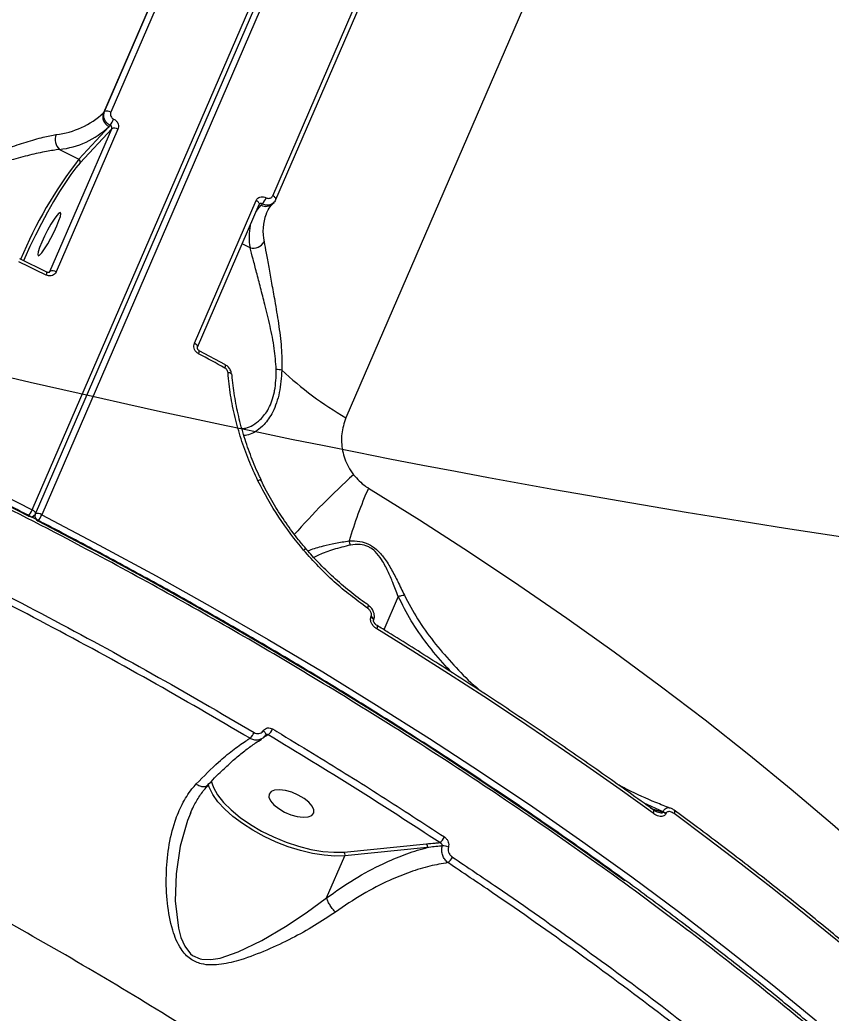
# Model space of a CAD drawing. Header units: millimetres. Extents: x -4688 to 6829, y -6350 to 4771.
# Drawn here: x 2512.4 to 2662.6, y 740.1 to 924 of the extents above; entities that cross this region are included whole.
import ezdxf

# ---------------------------------------------------------------- set-up
doc = ezdxf.new("R2010")
doc.units = ezdxf.units.MM
for name, color, linetype in [('DIKOM_ОБЪЕКТ', 7, 'Continuous'), ('DIKOM_РАЗМЕР_ЗОНА', 7, 'Continuous'), ('DIKOM_РАЗМЕР_ОБЪЕКТА', 7, 'Continuous')]:
    doc.layers.add(name, color=color, linetype=linetype)
doc.styles.add('style1', font='arial.ttf', dxfattribs={"width": 0.8})
doc.dimstyles.new('1-50', dxfattribs={"dimtxt": 300, "dimasz": 200, "dimexe": 100, "dimexo": 0, "dimgap": 100, "dimtad": 1, "dimtxsty": 'style1', "dimcen": 200, "dimclrd": 7, "dimclre": 7, "dimclrt": 7, "dimadec": 1, "dimazin": 2, "dimtfac": 1, "dimtmove": 0, "dimatfit": 2, "dimfxl": 0, "dimlwd": 25, "dimlwe": 18, "dimarcsym": 0})

# ---------------------------------------------------------------- blocks, each defined once
blk = doc.blocks.new('*D9')
at = {"layer": 'Defpoints', "color": 0, "transparency": 16777216}
for p in [(2285.35, 2926.08), (233.68, -3329.73), (5655.58, -3329.73)]:
    blk.add_point(p, dxfattribs=at)
at = {"layer": 'DIKOM_РАЗМЕР_ОБЪЕКТА', "color": 7, "lineweight": 18, "transparency": 16777216}
for p, q in [((2285.35, 2926.08), (5755.58, 2926.08)), ((233.68, -3329.73), (5755.58, -3329.73))]:
    blk.add_line(p, q, dxfattribs=at)
at = {"layer": 'DIKOM_РАЗМЕР_ОБЪЕКТА', "color": 7, "lineweight": 25, "transparency": 16777216}
blk.add_line((5655.58, 2726.08), (5655.58, -3129.73), dxfattribs=at)
at = {"layer": 'DIKOM_РАЗМЕР_ОБЪЕКТА', "color": 7, "transparency": 16777216}
for points in [[(5622.24, 2726.08), (5688.91, 2726.08), (5655.58, 2926.08)], [(5622.24, -3129.73), (5688.91, -3129.73), (5655.58, -3329.73)]]:
    blk.add_solid(points, dxfattribs=at)
at = {"layer": 'DIKOM_РАЗМЕР_ОБЪЕКТА', "color": 7, "transparency": 16777216, "insert": (5402.4, -130.27), "char_height": 300, "attachment_point": 5, "rotation": 90, "style": 'style1'}
blk.add_mtext('6250', dxfattribs=at)
blk = doc.blocks.new('*D10')
at = {"layer": 'Defpoints', "color": 0, "transparency": 16777216}
for p in [(2960.09, 4770.95), (741.18, -5330.34), (6729.08, -5330.34)]:
    blk.add_point(p, dxfattribs=at)
at = {"layer": 'DIKOM_РАЗМЕР_ЗОНА', "color": 7, "lineweight": 18, "transparency": 16777216}
for p, q in [((2960.09, 4770.95), (6829.08, 4770.95)), ((741.18, -5330.34), (6829.08, -5330.34))]:
    blk.add_line(p, q, dxfattribs=at)
at = {"layer": 'DIKOM_РАЗМЕР_ЗОНА', "color": 7, "lineweight": 25, "transparency": 16777216}
blk.add_line((6729.08, 4570.95), (6729.08, -5130.34), dxfattribs=at)
at = {"layer": 'DIKOM_РАЗМЕР_ЗОНА', "color": 7, "transparency": 16777216}
for points in [[(6695.74, 4570.95), (6762.41, 4570.95), (6729.08, 4770.95)], [(6695.74, -5130.34), (6762.41, -5130.34), (6729.08, -5330.34)]]:
    blk.add_solid(points, dxfattribs=at)
at = {"layer": 'DIKOM_РАЗМЕР_ЗОНА', "color": 7, "transparency": 16777216, "insert": (6475.9, -93.77), "char_height": 300, "attachment_point": 5, "rotation": 90, "style": 'style1'}
blk.add_mtext('10100', dxfattribs=at)
blk = doc.blocks.new('*D11')
at = {"layer": 'Defpoints', "color": 0, "transparency": 16777216}
for p in [(3703.08, 2652.76), (-3188.42, -47.63), (-3188.42, -4921.77)]:
    blk.add_point(p, dxfattribs=at)
at = {"layer": 'DIKOM_РАЗМЕР_ОБЪЕКТА', "color": 7, "lineweight": 18, "transparency": 16777216}
for p, q in [((3703.08, 2652.76), (3703.08, -5021.77)), ((-3188.42, -47.63), (-3188.42, -5021.77))]:
    blk.add_line(p, q, dxfattribs=at)
at = {"layer": 'DIKOM_РАЗМЕР_ОБЪЕКТА', "color": 7, "lineweight": 25, "transparency": 16777216}
blk.add_line((3503.08, -4921.77), (-2988.42, -4921.77), dxfattribs=at)
at = {"layer": 'DIKOM_РАЗМЕР_ОБЪЕКТА', "color": 7, "transparency": 16777216}
for points in [[(-2988.42, -4888.44), (-2988.42, -4955.11), (-3188.42, -4921.77)], [(3503.08, -4888.44), (3503.08, -4955.11), (3703.08, -4921.77)]]:
    blk.add_solid(points, dxfattribs=at)
at = {"layer": 'DIKOM_РАЗМЕР_ОБЪЕКТА', "color": 7, "transparency": 16777216, "insert": (4.08, -4668.6), "char_height": 300, "attachment_point": 5, "style": 'style1'}
blk.add_mtext('6900', dxfattribs=at)
blk = doc.blocks.new('*D12')
at = {"layer": 'Defpoints', "color": 0, "transparency": 16777216}
for p in [(4937.72, 2926.08), (-4688.42, -671.13), (4937.72, -6249.77)]:
    blk.add_point(p, dxfattribs=at)
at = {"layer": 'DIKOM_РАЗМЕР_ЗОНА', "color": 7, "lineweight": 18, "transparency": 16777216}
for p, q in [((4937.72, 2926.08), (4937.72, -6349.77)), ((-4688.42, -671.13), (-4688.42, -6349.77))]:
    blk.add_line(p, q, dxfattribs=at)
at = {"layer": 'DIKOM_РАЗМЕР_ЗОНА', "color": 7, "lineweight": 25, "transparency": 16777216}
blk.add_line((-4488.42, -6249.77), (4737.72, -6249.77), dxfattribs=at)
at = {"layer": 'DIKOM_РАЗМЕР_ЗОНА', "color": 7, "transparency": 16777216}
for points in [[(-4488.42, -6216.44), (-4488.42, -6283.11), (-4688.42, -6249.77)], [(4737.72, -6216.44), (4737.72, -6283.11), (4937.72, -6249.77)]]:
    blk.add_solid(points, dxfattribs=at)
at = {"layer": 'DIKOM_РАЗМЕР_ЗОНА', "color": 7, "transparency": 16777216, "insert": (124.65, -5996.6), "char_height": 300, "attachment_point": 5, "style": 'style1'}
blk.add_mtext('9650', dxfattribs=at)

msp = doc.modelspace()

# ---------------------------------------------------------------- linework, layer by layer
at = {"layer": 'DIKOM_ОБЪЕКТ', "color": 7, "linetype": 'Continuous', "lineweight": 15}
for p, q in [((2514.64, 833.266), (2687.633, 1232.714)), ((2515.248, 832.531), (2688.241, 1231.979)), ((2689.398, 1231.804), (2516.405, 832.356)), ((2697.818, 1139.15), (2572.72, 850.293)), ((2557.489, 975.246), (2527.823, 906.746)), ((2528.029, 906.968), (2557.695, 975.468)), ((2558.851, 975.368), (2529.185, 906.868)), ((2559.19, 891.397), (2588.856, 959.897)), ((2559.761, 890.682), (2589.427, 959.182)), ((2527.823, 906.746), (2528.029, 906.968)), ((2517.928, 877.391), (2529.366, 903.801)), ((2530.527, 903.698), (2519.09, 877.289)), ((2523.261, 898.144), (2528.869, 904.187)), ((2529.366, 903.801), (2523.522, 897.504)), ((2528.869, 904.187), (2529.087, 904.422)), ((2519.695, 899.982), (2523.261, 898.144)), ((2544.682, 864.093), (2556.12, 890.503)), ((2556.698, 889.78), (2556.732, 889.837)), ((2557.26, 889.896), (2557.042, 889.661)), ((2559.223, 889.951), (2559.43, 890.174)), ((2559.724, 890.625), (2559.761, 890.682)), ((2545.258, 863.375), (2556.696, 889.785)), ((2557.042, 889.661), (2556.291, 888.852)), ((2558.029, 888.142), (2557.971, 888.007)), ((2555, 881.779), (2553.552, 882.525)), ((2517.378, 877.258), (2512.352, 879.724)), ((2517.782, 877.234), (2517.928, 877.391)), ((2550.45, 860.081), (2545.581, 862.716)), ((2513.973, 832.104), (2509.756, 834.259)), ((2514.681, 831.836), (2515.064, 832.249)), ((2525.269, 826.196), (2515.734, 831.196)), ((2582.424, 817.242), (2579.756, 811.082)), ((2576.827, 815.658), (2576.836, 815.653)), ((2577.381, 813.468), (2577.412, 813.54)), ((2577.852, 812.81), (2577.884, 812.882)), ((2558.354, 791.614), (2557.45, 791.124)), ((2547.803, 783.082), (2547.944, 782.552)), ((2631.484, 777.391), (2627.96, 778.948)), ((2629.172, 778.074), (2631.44, 777.29)), ((2629.637, 777.739), (2629.644, 777.734)), ((2544.043, 777.311), (2543.943, 777.082)), ((2631.44, 777.29), (2631.484, 777.391)), ((2632.046, 777.101), (2632.002, 777.001)), ((2572.401, 769.932), (2587.665, 771.44)), ((2587.793, 770.747), (2572.53, 769.239)), ((2569.153, 761.443), (2572.53, 769.239))]:
    msp.add_line(p, q, dxfattribs=at)
at = {"layer": 'DIKOM_ОБЪЕКТ', "color": 7, "linetype": 'Continuous', "lineweight": 15, "flags": 128}
for points in [[(2523.522, 897.504), (2522.715, 896.556), (2521.798, 895.333), (2520.792, 893.865), (2519.72, 892.182), (2518.604, 890.324), (2517.47, 888.331), (2516.344, 886.248), (2515.251, 884.121), (2514.214, 881.998), (2513.258, 879.927), (2513.001, 879.348)], [(2556.696, 889.785), (2556.702, 889.801), (2556.711, 889.888), (2556.686, 889.985), (2556.628, 890.089), (2556.538, 890.197), (2556.421, 890.305), (2556.279, 890.408), (2556.12, 890.503)], [(2559.761, 890.682), (2559.767, 890.698), (2559.776, 890.784), (2559.752, 890.88), (2559.694, 890.985), (2559.605, 891.092), (2559.489, 891.199), (2559.349, 891.302), (2559.19, 891.397)], [(2516.401, 882.788), (2516.005, 881.803), (2515.754, 881.02), (2515.67, 880.503), (2515.758, 880.293), (2516.012, 880.408), (2516.411, 880.838), (2516.923, 881.549), (2517.506, 882.482), (2518.114, 883.563), (2518.696, 884.703), (2519.206, 885.81), (2519.602, 886.796), (2519.853, 887.578), (2519.938, 888.096), (2519.849, 888.305), (2519.595, 888.19), (2519.196, 887.76), (2518.684, 887.05), (2518.101, 886.116), (2517.493, 885.036), (2516.911, 883.895), (2516.401, 882.788)], [(2556.152, 888.531), (2556.375, 888.852), (2557.042, 889.661)], [(2517.213, 876.715), (2516.585, 877.025), (2515.957, 877.335), (2515.328, 877.644), (2514.699, 877.953), (2514.07, 878.261), (2513.44, 878.569), (2512.811, 878.877), (2512.18, 879.184)], [(2414.659, 877.615), (2425.996, 873.261), (2437.297, 868.755), (2448.555, 864.1), (2459.758, 859.3), (2470.899, 854.358), (2481.966, 849.28), (2492.952, 844.068), (2503.846, 838.729), (2514.64, 833.266)], [(2545.258, 863.375), (2545.264, 863.391), (2545.273, 863.478), (2545.248, 863.575), (2545.19, 863.68), (2545.101, 863.788), (2544.983, 863.895), (2544.842, 863.998), (2544.682, 864.093)], [(2550.328, 859.515), (2549.72, 859.846), (2549.111, 860.177), (2548.503, 860.507), (2547.894, 860.837), (2547.284, 861.167), (2546.674, 861.496), (2546.064, 861.825), (2545.453, 862.154)], [(2551.543, 858.405), (2551.541, 858.416), (2551.512, 858.472), (2551.448, 858.522), (2551.351, 858.566), (2551.225, 858.601), (2551.074, 858.626), (2550.904, 858.641)], [(2576.915, 837.281), (2586.369, 831.383), (2595.654, 825.399), (2604.761, 819.334), (2613.683, 813.194), (2622.411, 806.985), (2630.936, 800.712), (2639.251, 794.382), (2647.348, 788), (2655.22, 781.572), (2662.858, 775.104), (2670.257, 768.603), (2677.409, 762.073), (2684.308, 755.522), (2690.947, 748.956), (2697.319, 742.38), (2703.42, 735.8)], [(2515.248, 832.531), (2515.255, 832.549), (2515.263, 832.638), (2515.236, 832.738), (2515.173, 832.846), (2515.078, 832.957), (2514.954, 833.066), (2514.806, 833.171), (2514.64, 833.266)], [(2516.405, 832.356), (2527.071, 826.754), (2537.616, 821.039), (2548.033, 815.215), (2558.312, 809.286), (2568.445, 803.259), (2578.423, 797.138), (2588.238, 790.928), (2597.881, 784.635), (2607.345, 778.263), (2616.621, 771.819), (2625.701, 765.307), (2634.579, 758.733), (2643.246, 752.103), (2651.695, 745.422), (2659.92, 738.695)], [(2624.412, 764.567), (2615.711, 770.803), (2606.457, 777.232), (2597.016, 783.589), (2587.395, 789.867), (2577.604, 796.062), (2567.65, 802.169), (2557.541, 808.181), (2547.286, 814.095), (2536.895, 819.906), (2526.374, 825.607), (2525.269, 826.196)], [(2576.836, 815.653), (2576.859, 815.624), (2576.87, 815.562), (2576.859, 815.475), (2576.829, 815.365), (2576.778, 815.236), (2576.71, 815.093)], [(2577.852, 812.81), (2577.866, 812.86), (2577.847, 813), (2577.753, 813.156), (2577.594, 813.316), (2577.381, 813.468)], [(2577.884, 812.883), (2577.898, 812.932), (2577.878, 813.072), (2577.785, 813.228), (2577.625, 813.388), (2577.412, 813.54)], [(2578.468, 811.236), (2578.529, 811.392), (2578.571, 811.532), (2578.591, 811.651), (2578.589, 811.744), (2578.565, 811.807), (2578.541, 811.83)], [(2629.629, 777.102), (2623.529, 781.485), (2617.34, 785.838), (2611.064, 790.16), (2604.704, 794.448), (2598.262, 798.701), (2591.74, 802.918), (2585.142, 807.097), (2578.468, 811.236)], [(2557.439, 792.381), (2557.585, 792.254), (2557.708, 792.121), (2557.802, 791.988), (2557.865, 791.86), (2557.893, 791.742), (2557.886, 791.639), (2557.859, 791.577)], [(2572.53, 769.239), (2570.706, 769.179), (2568.703, 769.321), (2566.565, 769.662), (2564.339, 770.194), (2562.072, 770.907), (2559.814, 771.783), (2557.613, 772.806), (2555.518, 773.952), (2553.573, 775.196), (2551.822, 776.512), (2550.302, 777.87), (2549.045, 779.242), (2548.08, 780.598), (2547.427, 781.909), (2547.215, 782.565)], [(2547.944, 782.552), (2548.207, 781.87), (2548.975, 780.512), (2550.073, 779.115), (2551.475, 777.713), (2553.147, 776.339), (2555.048, 775.028), (2557.134, 773.81), (2559.352, 772.716), (2561.65, 771.77), (2563.973, 770.998), (2566.263, 770.416), (2568.466, 770.039), (2570.529, 769.876), (2572.401, 769.932)], [(2558.505, 780.654), (2558.478, 780.064), (2558.789, 779.38), (2559.412, 778.657), (2560.298, 777.955), (2561.375, 777.329), (2562.554, 776.832), (2563.742, 776.502), (2564.841, 776.366), (2565.763, 776.437), (2566.433, 776.707), (2566.796, 777.156), (2566.823, 777.746), (2566.513, 778.43), (2565.889, 779.152), (2565.003, 779.855), (2563.927, 780.48), (2562.747, 780.978), (2561.559, 781.308), (2560.46, 781.443), (2559.538, 781.373), (2558.869, 781.103), (2558.505, 780.654)], [(2629.644, 777.734), (2629.672, 777.709), (2629.714, 777.634), (2629.731, 777.531), (2629.722, 777.404), (2629.687, 777.259), (2629.629, 777.102)], [(2633.536, 777.673), (2633.576, 777.633), (2633.612, 777.554), (2633.625, 777.452), (2633.614, 777.328), (2633.58, 777.189), (2633.523, 777.039)], [(2543.943, 777.082), (2543.373, 775.777), (2542.037, 771.004), (2541.29, 765.865), (2541.145, 760.89), (2541.708, 755.822), (2542.167, 754.127), (2542.878, 752.493), (2543.939, 751.115), (2544.345, 750.784), (2545.723, 750.144), (2546.073, 750.068), (2547.727, 750.009), (2549.444, 750.305), (2552.759, 751.442), (2557.168, 753.577), (2561.553, 756.121), (2565.411, 758.654), (2569.149, 761.433), (2569.152, 761.435), (2569.152, 761.435)], [(2680.576, 739.124), (2675.098, 743.934), (2669.499, 748.729), (2663.783, 753.505), (2657.952, 758.261), (2652.007, 762.994), (2645.953, 767.702), (2639.791, 772.385), (2633.523, 777.039)]]:
    msp.add_lwpolyline(points, dxfattribs=at)
at = {"layer": 'DIKOM_ОБЪЕКТ', "color": 7, "linetype": 'Continuous', "lineweight": 15}
for centre, radius, start, end in [((2960.09, 2788.542), 1982.411, 243.918116, 266.866524), ((2517.488, 917.761), 15.105, 276.07232, 313.17685), ((2529.75, 906.041), 2.052, 159.89761, 244.57363), ((2528.519, 905.905), 1.171, 55.34952, 114.76817), ((2523.523, 908.182), 6.715, 325.94929, 337.38902), ((2521.379, 901.801), 2.479, 157.70746, 227.19283), ((2518.017, 915.753), 15.86, 276.07232, 313.17685), ((2529.857, 902.733), 1.175, 55.21042, 114.69449), ((2587.695, 848.317), 81.453, 142.28537, 157.42795), ((2523.041, 897.68), 0.513, 339.89761, 64.57363), ((2557.941, 891.249), 1.824, 240.48832, 314.66999), ((2554.158, 892.589), 4.108, 319.03647, 337.84037), ((2566.185, 884.795), 8.82, 158.64632, 192.43198), ((2564.632, 883.787), 9.839, 167.33636, 191.77805), ((2555.623, 883.863), 2.176, 253.35046, 333.62462), ((2516.255, 877.303), 1.124, 328.44658, 357.72249), ((2518.419, 876.324), 1.175, 55.21042, 114.69449), ((2544.835, 862.591), 0.757, 324.75491, 9.55445), ((2549.739, 859.938), 0.725, 324.28518, 11.38772), ((2559.195, 847.393), 11.868, 81.86389, 86.93383), ((2606.503, 907.874), 66.76, 226.88423, 239.60006), ((2556.93, 837.906), 0.88, 87.39398, 122.62902), ((2662.065, 741.647), 131.729, 131.85978, 138.65188), ((2649.624, 805.272), 79.443, 156.23941, 163.75351), ((2509.871, 835.23), 5.158, 322.68627, 337.61263), ((2514.422, 832.897), 0.912, 240.48832, 314.66999), ((2514.331, 832.929), 1, 317.13963, 336.58356), ((2516.181, 832.128), 1.034, 164.02233, 244.39965), ((2515.689, 831.329), 1.252, 55.10661, 111.44658), ((2511.776, 834.26), 5.006, 322.25411, 337.64094), ((2570.729, 826.355), 2.863, 7.58404, 23.53418), ((2564.102, 826.889), 1.371, 306.15888, 327.45446), ((2556.536, 793.748), 2.803, 310.42479, 338.18264), ((2552.965, 793.183), 2.988, 312.37928, 337.76631), ((2630.738, 775.239), 2.168, 54.34404, 71.11944), ((2630.782, 775.339), 2.168, 54.34404, 71.11944), ((2588.927, 773.529), 2.212, 302.70785, 338.30496), ((2587.201, 770.996), 0.642, 337.18371, 43.77738), ((2590.736, 768.816), 2.251, 63.71564, 94.05144), ((2571.938, 769.488), 0.642, 337.18364, 43.7782), ((2590.375, 769.841), 2.257, 303.78324, 337.85021)]:
    msp.add_arc(centre, radius, start, end, dxfattribs=at)
for points, knots in [([(2776.056, 556.302), (2776.08, 558.475), (2776.139, 563.83), (2775.199, 572.391), (2773.476, 581.884), (2771.051, 591.188), (2767.646, 601.449), (2763.03, 612.713), (2757.15, 624.625), (2750.511, 636.267), (2743.504, 647.204), (2735.97, 657.871), (2728.086, 668.141), (2718.854, 679.294), (2708.091, 691.324), (2695.989, 703.806), (2683.517, 715.789), (2671.248, 726.86), (2658.777, 737.489), (2646.315, 747.571), (2632.495, 758.207), (2617.217, 769.354), (2600.908, 780.586), (2584.681, 791.18), (2569.19, 800.799), (2553.852, 809.882), (2538.879, 818.359), (2522.141, 827.419), (2503.562, 836.967), (2483.726, 846.561), (2464.364, 855.39), (2446.196, 863.211), (2428.496, 870.41), (2411.47, 876.955), (2393, 883.65), (2373.098, 890.379), (2352.475, 896.786), (2332.698, 902.414), (2314.447, 907.155), (2296.942, 911.284), (2280.361, 914.804), (2263.792, 917.962), (2252.945, 919.692), (2247.377, 920.58)], [0, 0, 0, 0, 0.0172243, 0.0424445, 0.0651596, 0.0879185, 0.1101023, 0.1383378, 0.1666578, 0.1918184, 0.2170386, 0.2397537, 0.2625126, 0.2846964, 0.3129319, 0.3412519, 0.3664125, 0.3916327, 0.4143478, 0.4371067, 0.4592905, 0.4865085, 0.513802, 0.5380357, 0.5623228, 0.5841816, 0.6060795, 0.6274159, 0.6556515, 0.6839715, 0.7091321, 0.7343525, 0.7570676, 0.7798265, 0.8020104, 0.830246, 0.858566, 0.8837266, 0.908947, 0.9316621, 0.9544211, 0.9766049, 1, 1, 1, 1]), ([(2776.223, 556.574), (2776.24, 557.705), (2776.284, 560.622), (2776.02, 565.435), (2775.47, 570.997), (2774.611, 576.657), (2773.459, 582.411), (2772.009, 588.264), (2770.26, 594.216), (2768.214, 600.264), (2765.877, 606.386), (2763.258, 612.559), (2760.364, 618.764), (2757.197, 624.997), (2753.757, 631.262), (2750.045, 637.561), (2746.058, 643.895), (2741.796, 650.266), (2737.259, 656.676), (2732.444, 663.127), (2727.35, 669.621), (2721.975, 676.157), (2716.335, 682.72), (2710.452, 689.282), (2704.346, 695.819), (2698.026, 702.323), (2691.489, 708.797), (2684.733, 715.244), (2677.757, 721.667), (2670.559, 728.066), (2663.136, 734.445), (2655.488, 740.805), (2647.61, 747.147), (2639.501, 753.474), (2631.174, 759.773), (2622.666, 766.018), (2614.007, 772.185), (2605.211, 778.264), (2596.27, 784.263), (2587.183, 790.182), (2577.951, 796.021), (2568.574, 801.781), (2559.051, 807.46), (2549.384, 813.059), (2539.571, 818.578), (2529.613, 824.018), (2519.519, 829.371), (2509.316, 834.624), (2499.038, 839.76), (2488.703, 844.769), (2478.317, 849.648), (2467.879, 854.399), (2457.389, 859.022), (2446.846, 863.517), (2436.251, 867.883), (2425.604, 872.122), (2414.906, 876.231), (2404.156, 880.212), (2393.359, 884.062), (2382.539, 887.774), (2371.732, 891.333), (2360.964, 894.731), (2350.245, 897.966), (2339.574, 901.038), (2328.949, 903.948), (2318.37, 906.696), (2307.838, 909.282), (2297.353, 911.706), (2286.916, 913.967), (2276.525, 916.066), (2266.187, 917.998), (2256.618, 919.658), (2250.543, 920.594), (2247.859, 921.008)], [0, 0, 0, 0, 0.00891475, 0.02298985, 0.03707065, 0.05116787, 0.06529699, 0.0794733, 0.09371197, 0.10802816, 0.12238957, 0.13669763, 0.15093476, 0.16511819, 0.17926362, 0.1933868, 0.20750353, 0.22162833, 0.23577309, 0.2499537, 0.26418608, 0.27848619, 0.29284953, 0.30719125, 0.32144753, 0.33564317, 0.34979432, 0.36391711, 0.37802766, 0.39214208, 0.40627161, 0.42043185, 0.43463887, 0.44890876, 0.46325337, 0.47759928, 0.49184616, 0.50604714, 0.52021372, 0.5343574, 0.54848969, 0.5626221, 0.57676378, 0.59092474, 0.60511644, 0.6193503, 0.63363774, 0.64794346, 0.66220631, 0.67642032, 0.69059696, 0.7047476, 0.71888366, 0.73301654, 0.74715644, 0.76131217, 0.77549513, 0.78971666, 0.80398813, 0.81829782, 0.8325811, 0.8468089, 0.86099645, 0.87515506, 0.88929604, 0.90343072, 0.91757027, 0.93172237, 0.94589834, 0.96010946, 0.97436697, 0.98867395, 1, 1, 1, 1]), ([(2529.087, 904.422), (2528.96, 904.497), (2528.639, 904.683), (2528.226, 905.133), (2527.938, 905.733), (2527.847, 906.382), (2527.968, 906.772), (2528.029, 906.968)], [0, 0, 0, 0, 0.14171637, 0.35639956, 0.57095124, 0.78546074, 1, 1, 1, 1]), ([(2529.185, 906.868), (2529.155, 906.77), (2529.094, 906.575), (2529.141, 906.252), (2529.287, 905.953), (2529.496, 905.73), (2529.658, 905.637), (2529.723, 905.601)], [0, 0, 0, 0, 0.21424003, 0.428583, 0.64317351, 0.85808196, 1, 1, 1, 1]), ([(2529.723, 905.601), (2529.819, 905.545), (2530.062, 905.407), (2530.375, 905.072), (2530.593, 904.623), (2530.664, 904.138), (2530.573, 903.845), (2530.527, 903.698)], [0, 0, 0, 0, 0.1418471, 0.3567284, 0.5713333, 0.7857186, 1, 1, 1, 1]), ([(2495.56, 892.819), (2496.488, 893.536), (2498.347, 894.974), (2501.879, 896.838), (2505.84, 898.63), (2509.905, 900.165), (2513.542, 901.378), (2516.604, 902.257), (2518.297, 902.587), (2519.086, 902.741)], [0, 0, 0, 0, 0.1281522, 0.2567389, 0.4268156, 0.5968782, 0.7373104, 0.8775716, 1, 1, 1, 1]), ([(2529.366, 903.801), (2529.381, 903.85), (2529.411, 903.947), (2529.386, 904.107), (2529.31, 904.253), (2529.203, 904.361), (2529.12, 904.405), (2529.087, 904.422)], [0, 0, 0, 0, 0.2139775, 0.4281717, 0.6427849, 0.8579017, 1, 1, 1, 1]), ([(2519.695, 899.982), (2518.904, 899.866), (2517.213, 899.618), (2514.169, 898.935), (2510.571, 897.991), (2506.532, 896.77), (2502.633, 895.351), (2499.137, 893.822), (2497.291, 892.594), (2496.356, 891.972)], [0, 0, 0, 0, 0.1227089, 0.2624621, 0.4060162, 0.5749249, 0.7482621, 0.8723682, 1, 1, 1, 1]), ([(2556.12, 890.503), (2556.166, 890.59), (2556.281, 890.811), (2556.588, 891.076), (2557.02, 891.232), (2557.504, 891.235), (2557.81, 891.105), (2557.963, 891.04)], [0, 0, 0, 0, 0.1406201, 0.3550994, 0.5698681, 0.7848826, 1, 1, 1, 1]), ([(2557.26, 889.896), (2557.211, 889.919), (2557.112, 889.965), (2556.955, 889.967), (2556.821, 889.925), (2556.76, 889.862), (2556.733, 889.835)], [0, 0, 0, 0, 0.2659201, 0.5314694, 0.7964351, 1, 1, 1, 1]), ([(2559.416, 890.19), (2559.31, 890.082), (2559.065, 889.831), (2558.518, 889.652), (2557.875, 889.639), (2557.465, 889.81), (2557.26, 889.896)], [0, 0, 0, 0, 0.2010189, 0.4673347, 0.7336818, 1, 1, 1, 1]), ([(2557.963, 891.04), (2558.065, 890.996), (2558.268, 890.909), (2558.591, 890.911), (2558.878, 891.015), (2559.083, 891.191), (2559.16, 891.338), (2559.19, 891.397)], [0, 0, 0, 0, 0.2151387, 0.4301737, 0.6449794, 0.8594762, 1, 1, 1, 1]), ([(2558.015, 888.021), (2558.078, 888.195), (2558.282, 888.765), (2558.723, 889.387), (2559.123, 889.839), (2559.223, 889.951)], [0, 0, 0, 0, 0.2480386, 0.812435, 1, 1, 1, 1]), ([(2559.724, 890.625), (2559.669, 890.503), (2559.593, 890.334), (2559.454, 890.221), (2559.416, 890.19)], [0, 0, 0, 0, 0.7280828, 1, 1, 1, 1]), ([(2557.573, 882.897), (2557.698, 882.225), (2557.95, 880.88), (2558.428, 878.215), (2558.975, 875.236), (2559.603, 871.745), (2560.267, 867.778), (2560.862, 863.445), (2560.87, 860.542), (2560.875, 859.141)], [0, 0, 0, 0, 0.13165856, 0.26348881, 0.39514018, 0.52687557, 0.68829795, 0.84953563, 1, 1, 1, 1]), ([(2559.83, 859.244), (2559.743, 860.551), (2559.563, 863.279), (2558.69, 867.329), (2557.79, 871.065), (2556.929, 874.39), (2556.191, 877.219), (2555.526, 879.792), (2555.177, 881.11), (2555, 881.779)], [0, 0, 0, 0, 0.1463761, 0.3054972, 0.4689915, 0.6008956, 0.7350963, 0.8657016, 1, 1, 1, 1]), ([(2519.09, 877.289), (2519.044, 877.201), (2518.928, 876.979), (2518.617, 876.711), (2518.177, 876.547), (2517.683, 876.532), (2517.37, 876.654), (2517.213, 876.715)], [0, 0, 0, 0, 0.14062014, 0.3550994, 0.56986808, 0.78488261, 1, 1, 1, 1]), ([(2517.846, 877.283), (2517.84, 877.271), (2517.818, 877.234), (2517.735, 877.201), (2517.588, 877.193), (2517.467, 877.215), (2517.4, 877.251), (2517.38, 877.262)], [0, 0, 0, 0, 0.1446175, 0.4914604, 0.7176188, 0.915032, 1, 1, 1, 1]), ([(2517.848, 877.28), (2517.859, 877.288), (2517.895, 877.318), (2517.914, 877.361), (2517.928, 877.391)], [0, 0, 0, 0, 0.2847566, 1, 1, 1, 1]), ([(2545.453, 862.154), (2545.359, 862.212), (2545.123, 862.357), (2544.82, 862.703), (2544.61, 863.161), (2544.545, 863.652), (2544.637, 863.946), (2544.682, 864.093)], [0, 0, 0, 0, 0.1418471, 0.3567284, 0.5713333, 0.7857186, 1, 1, 1, 1]), ([(2545.583, 862.72), (2545.556, 862.734), (2545.484, 862.772), (2545.377, 862.877), (2545.287, 863.014), (2545.239, 863.156), (2545.231, 863.279), (2545.245, 863.349), (2545.257, 863.371), (2545.259, 863.374)], [0, 0, 0, 0, 0.0994727, 0.2665265, 0.4282306, 0.5937573, 0.768369, 0.9627594, 1, 1, 1, 1]), ([(2550.904, 858.641), (2550.886, 858.748), (2550.849, 858.963), (2550.666, 859.255), (2550.475, 859.43), (2550.353, 859.5), (2550.328, 859.515)], [0, 0, 0, 0, 0.3056925, 0.6116133, 0.9180226, 1, 1, 1, 1]), ([(2551.524, 858.404), (2551.521, 858.493), (2551.51, 858.822), (2551.254, 859.362), (2550.865, 859.853), (2550.536, 860.006), (2550.436, 860.052)], [0, 0, 0, 0, 0.1296845, 0.4775907, 0.8420115, 1, 1, 1, 1]), ([(2556.456, 838.647), (2555.867, 839.918), (2554.69, 842.455), (2553.284, 846.382), (2552.157, 850.395), (2551.32, 854.497), (2551.043, 857.256), (2550.904, 858.641)], [0, 0, 0, 0, 0.1978344, 0.3948167, 0.593168, 0.7958375, 1, 1, 1, 1]), ([(2553.499, 848.302), (2553.733, 848.318), (2554.375, 848.362), (2555.535, 848.905), (2557.015, 849.969), (2558.254, 851.546), (2559.077, 853.414), (2559.393, 854.586), (2559.636, 855.857), (2559.806, 857.231), (2559.822, 858.567), (2559.83, 859.244)], [0, 0, 0, 0, 0.0835799, 0.2289492, 0.3780445, 0.5708332, 0.6688975, 0.7705049, 0.7851226, 0.8910871, 1, 1, 1, 1]), ([(2560.875, 859.141), (2560.833, 858.435), (2560.749, 857.008), (2560.43, 854.961), (2559.918, 853.04), (2559.024, 850.913), (2557.755, 849.133), (2556.288, 847.881), (2554.997, 847.16), (2554.224, 847.055), (2553.853, 847.005)], [0, 0, 0, 0, 0.101351, 0.2048977, 0.306536, 0.4116623, 0.5957691, 0.7316702, 0.8715058, 1, 1, 1, 1]), ([(2557.064, 838.83), (2556.964, 839.024), (2556.261, 840.395), (2555.187, 843.042), (2553.871, 846.756), (2552.832, 850.547), (2552.096, 854.367), (2551.703, 857.017), (2551.641, 858.376), (2551.637, 858.466)], [0, 0, 0, 0, 0.0313341, 0.2207351, 0.4114221, 0.6029567, 0.7948332, 0.9863728, 1, 1, 1, 1]), ([(2572.72, 850.293), (2572.404, 849.326), (2571.776, 847.409), (2571.99, 844.215), (2572.88, 841.591), (2573.824, 840.239), (2574.161, 839.756)], [0, 0, 0, 0, 0.2885643, 0.5716288, 0.8470383, 1, 1, 1, 1]), ([(2719.734, 523.806), (2719.65, 527.144), (2719.483, 533.831), (2717.825, 544.316), (2715.133, 555.114), (2711.291, 566.268), (2706.313, 577.742), (2700.95, 588.04), (2695.666, 596.999), (2690.817, 604.557), (2685.534, 612.179), (2679.992, 619.627), (2674.25, 626.875), (2668.344, 633.922), (2662.099, 640.99), (2655.652, 647.928), (2649.04, 654.72), (2640.69, 662.934), (2630.189, 672.7), (2617.578, 683.664), (2604.633, 694.244), (2591.836, 704.121), (2578.903, 713.585), (2566.06, 722.527), (2551.996, 731.857), (2536.642, 741.524), (2520.239, 751.278), (2503.846, 760.501), (2488.025, 768.941), (2472.376, 776.865), (2457.137, 784.202), (2440.747, 791.7), (2423.191, 799.281), (2404.806, 806.712), (2386.776, 813.527), (2369.678, 819.563), (2353.042, 825.04), (2337.091, 829.931), (2321.339, 834.4), (2305.802, 838.486), (2295.524, 840.894), (2290.381, 842.1)], [0, 0, 0, 0, 0.0313056, 0.0627088, 0.094172, 0.1257342, 0.1577317, 0.1898334, 0.2100088, 0.2301841, 0.2504641, 0.2707441, 0.2892201, 0.307696, 0.3262521, 0.3448083, 0.3622402, 0.3796889, 0.4095383, 0.4394719, 0.4670327, 0.4946595, 0.5199016, 0.5451944, 0.5696679, 0.5995663, 0.6295489, 0.6571544, 0.684826, 0.7101086, 0.7354418, 0.7599541, 0.7899271, 0.8199843, 0.847658, 0.8753979, 0.9007423, 0.9261373, 0.9507092, 0.9753315, 1, 1, 1, 1]), ([(2564.911, 825.782), (2563.315, 827.773), (2560.087, 831.801), (2557.676, 836.347), (2556.456, 838.647)], [0, 0, 0, 0, 0.4941711, 1, 1, 1, 1]), ([(2565.283, 826.172), (2564.847, 826.676), (2563.557, 828.165), (2561.612, 830.827), (2559.47, 834.131), (2557.94, 836.808), (2557.188, 838.395), (2556.996, 838.799)], [0, 0, 0, 0, 0.1319282, 0.3904767, 0.6502097, 0.9109544, 1, 1, 1, 1]), ([(2574.161, 839.756), (2574.859, 838.989), (2575.63, 838.141), (2576.638, 837.455), (2576.821, 837.341), (2576.915, 837.281)], [0, 0, 0, 0, 0.82175691, 0.90786643, 1, 1, 1, 1]), ([(2478.271, 833.035), (2484.89, 829.868), (2498.145, 823.525), (2517.676, 813.449), (2536.963, 802.997), (2549.469, 795.704), (2555.731, 792.052)], [0, 0, 0, 0, 0.2482523, 0.4971932, 0.7482405, 1, 1, 1, 1]), ([(2554.979, 790.975), (2548.819, 794.568), (2536.481, 801.765), (2517.336, 812.152), (2497.764, 822.26), (2484.39, 828.661), (2477.693, 831.867)], [0, 0, 0, 0, 0.2482526, 0.4971936, 0.7482408, 1, 1, 1, 1]), ([(2565.727, 825.664), (2565.842, 825.715), (2566.565, 826.037), (2568.297, 826.532), (2570.729, 827.157), (2572.475, 827.384), (2573.354, 827.498)], [0, 0, 0, 0, 0.0706616, 0.4434223, 0.7197746, 1, 1, 1, 1]), ([(2573.354, 827.498), (2574.005, 827.514), (2575.14, 827.541), (2576.926, 827.017), (2578.526, 825.937), (2579.965, 824.246), (2581.219, 822.199), (2582.427, 819.866), (2583.171, 818.295), (2583.572, 817.449)], [0, 0, 0, 0, 0.1507914, 0.2625455, 0.375833, 0.5043751, 0.6581128, 0.8160036, 1, 1, 1, 1]), ([(2576.71, 815.093), (2574.618, 816.644), (2570.381, 819.784), (2566.749, 823.766), (2564.911, 825.782)], [0, 0, 0, 0, 0.4937919, 1, 1, 1, 1]), ([(2576.845, 815.689), (2576.624, 815.834), (2575.322, 816.689), (2573.049, 818.485), (2570.065, 821.077), (2567.46, 823.642), (2565.935, 825.411), (2565.28, 826.171)], [0, 0, 0, 0, 0.0518168, 0.3048663, 0.5577496, 0.8100508, 1, 1, 1, 1]), ([(2573.567, 826.733), (2572.5, 826.477), (2570.343, 825.959), (2568.122, 825.098), (2567.124, 824.591), (2566.813, 824.433)], [0, 0, 0, 0, 0.4023694, 0.8140425, 1, 1, 1, 1]), ([(2582.424, 817.242), (2582.103, 818.086), (2581.52, 819.622), (2580.543, 821.924), (2579.521, 823.917), (2578.345, 825.472), (2577.382, 826.19), (2576.45, 826.649), (2575.185, 826.944), (2574.163, 826.811), (2573.567, 826.733)], [0, 0, 0, 0, 0.1920851, 0.3493699, 0.5094457, 0.6344036, 0.7186251, 0.7420692, 0.8495846, 1, 1, 1, 1]), ([(2582.429, 817.248), (2582.429, 817.247), (2582.427, 817.246), (2582.425, 817.244), (2582.424, 817.243), (2582.424, 817.242)], [0, 0, 0, 0, 0.2900896, 0.6748987, 1, 1, 1, 1]), ([(2582.429, 817.248), (2582.635, 817.31), (2583.009, 817.422), (2583.38, 817.455), (2583.542, 817.45), (2583.572, 817.449)], [0, 0, 0, 0, 0.4994434, 0.9072949, 1, 1, 1, 1]), ([(2592.433, 803.096), (2591.994, 803.544), (2590.317, 805.256), (2587.743, 808.45), (2584.728, 812.685), (2583.198, 815.721), (2582.429, 817.248)], [0, 0, 0, 0, 0.1060953, 0.4053898, 0.7011503, 1, 1, 1, 1]), ([(2583.572, 817.449), (2584.347, 815.979), (2585.906, 813.02), (2588.896, 808.894), (2592.241, 804.995), (2595.222, 801.824), (2597.269, 800.114), (2597.975, 799.525)], [0, 0, 0, 0, 0.2198473, 0.4423248, 0.6623717, 0.8835747, 1, 1, 1, 1]), ([(2577.412, 813.54), (2577.431, 813.595), (2577.479, 813.736), (2577.471, 814.019), (2577.351, 814.389), (2577.095, 814.783), (2576.839, 814.989), (2576.71, 815.093)], [0, 0, 0, 0, 0.1033868, 0.26243228, 0.46115393, 0.7282036, 1, 1, 1, 1]), ([(2577.868, 812.89), (2577.923, 813.031), (2578.049, 813.35), (2578.023, 813.919), (2577.827, 814.544), (2577.435, 815.17), (2577.036, 815.484), (2576.83, 815.646)], [0, 0, 0, 0, 0.1429066, 0.3245577, 0.5224654, 0.7544973, 1, 1, 1, 1]), ([(2578.468, 811.236), (2578.304, 811.352), (2577.947, 811.603), (2577.547, 812.113), (2577.327, 812.64), (2577.269, 813.1), (2577.344, 813.345), (2577.381, 813.468)], [0, 0, 0, 0, 0.2267683, 0.4919805, 0.6959522, 0.8477263, 1, 1, 1, 1]), ([(2578.541, 811.833), (2578.532, 811.838), (2578.379, 811.918), (2578.155, 812.127), (2577.953, 812.415), (2577.875, 812.605), (2577.851, 812.712), (2577.847, 812.776), (2577.851, 812.806), (2577.852, 812.808), (2577.853, 812.81)], [0, 0, 0, 0, 0.0265742, 0.4129344, 0.6416702, 0.7689595, 0.8436244, 0.8947396, 0.9471214, 1, 1, 1, 1]), ([(2629.645, 777.734), (2628.147, 778.816), (2623.805, 781.955), (2616.482, 787.106), (2607.624, 793.163), (2598.6, 799.151), (2589.579, 804.963), (2582.86, 809.174), (2579.214, 811.416), (2578.541, 811.83)], [0, 0, 0, 0, 0.0925248, 0.2683385, 0.444152, 0.6199614, 0.795767, 0.962317, 1, 1, 1, 1]), ([(2555.731, 792.052), (2555.878, 791.982), (2556.173, 791.842), (2556.642, 791.834), (2557.065, 791.98), (2557.318, 792.201), (2557.42, 792.353), (2557.439, 792.381)], [0, 0, 0, 0, 0.2363546, 0.4725827, 0.7091512, 0.9458514, 1, 1, 1, 1]), ([(2557.439, 792.381), (2557.458, 792.409), (2557.56, 792.56), (2557.811, 792.78), (2558.231, 792.926), (2558.699, 792.917), (2558.992, 792.776), (2559.138, 792.706)], [0, 0, 0, 0, 0.0535395, 0.2897948, 0.5263616, 0.7631292, 1, 1, 1, 1]), ([(2559.138, 792.706), (2559.691, 792.376), (2562.454, 790.722), (2569.228, 786.611), (2579.356, 780.304), (2587.105, 775.243), (2590.982, 772.711)], [0, 0, 0, 0, 0.0507678, 0.2538476, 0.6266954, 1, 1, 1, 1]), ([(2545.022, 782.529), (2546.418, 783.942), (2548.716, 786.268), (2551.751, 788.784), (2553.668, 790.169), (2554.712, 790.811), (2554.979, 790.975)], [0, 0, 0, 0, 0.3957843, 0.6516337, 0.9109959, 1, 1, 1, 1]), ([(2547.098, 782.248), (2547.539, 782.716), (2548.663, 783.909), (2550.428, 785.609), (2552.379, 787.359), (2554.246, 788.868), (2555.844, 790.038), (2556.755, 790.591), (2557.124, 790.815)], [0, 0, 0, 0, 0.120867, 0.3081644, 0.4962921, 0.6846205, 0.8721987, 1, 1, 1, 1]), ([(2557.103, 790.865), (2556.894, 790.774), (2556.465, 790.587), (2555.701, 790.624), (2555.22, 790.858), (2554.979, 790.975)], [0, 0, 0, 0, 0.3224909, 0.661124, 1, 1, 1, 1]), ([(2557.189, 790.947), (2557.257, 790.978), (2557.54, 791.109), (2557.712, 791.38), (2557.844, 791.587)], [0, 0, 0, 0, 0.2393376, 1, 1, 1, 1]), ([(2557.859, 791.57), (2557.869, 791.591), (2557.883, 791.62), (2557.914, 791.623), (2557.922, 791.624)], [0, 0, 0, 0, 0.7310439, 1, 1, 1, 1]), ([(2558.354, 791.614), (2558.303, 791.636), (2558.202, 791.68), (2558.046, 791.683), (2557.96, 791.646), (2557.921, 791.628)], [0, 0, 0, 0, 0.3510364, 0.7018553, 1, 1, 1, 1]), ([(2590.122, 771.668), (2584.941, 775.045), (2574.567, 781.808), (2563.762, 788.343), (2558.354, 791.614)], [0, 0, 0, 0, 0.49945, 1, 1, 1, 1]), ([(2570.798, 758.821), (2569.53, 757.967), (2566.959, 756.236), (2562.656, 753.879), (2558.089, 751.71), (2553.731, 750.045), (2550.284, 749.177), (2547.815, 748.971), (2545.847, 749.161), (2543.788, 750.052), (2542.269, 751.74), (2541.286, 753.635), (2540.286, 756.44), (2539.572, 760.501), (2539.375, 765.656), (2539.822, 770.788), (2540.851, 775.2), (2542.351, 778.832), (2543.749, 781.093), (2544.751, 782.222), (2545.022, 782.529)], [0, 0, 0, 0, 0.0704036, 0.1427031, 0.2195593, 0.2979651, 0.3555927, 0.3848666, 0.4149661, 0.4491209, 0.4886795, 0.5172627, 0.546521, 0.6240214, 0.7036981, 0.7828119, 0.8640045, 0.920468, 0.9784132, 1, 1, 1, 1]), ([(2543.94, 777.083), (2544.123, 777.513), (2544.618, 778.676), (2545.66, 780.33), (2546.554, 781.596), (2547.112, 782.12), (2547.152, 782.157)], [0, 0, 0, 0, 0.2217415, 0.6004877, 0.9718692, 1, 1, 1, 1]), ([(2545.022, 782.529), (2545.06, 782.505), (2545.225, 782.4), (2545.621, 782.193), (2546.189, 782.017), (2546.747, 782.017), (2546.971, 782.19), (2547.077, 782.272)], [0, 0, 0, 0, 0.0459858, 0.2011988, 0.4773732, 0.7535468, 1, 1, 1, 1]), ([(2632.809, 778.028), (2631.921, 778.378), (2629.253, 779.427), (2626.012, 780.902), (2623.712, 782.099), (2623.092, 782.422)], [0, 0, 0, 0, 0.267031, 0.8023516, 1, 1, 1, 1]), ([(2630.246, 777.417), (2630.191, 777.434), (2629.998, 777.493), (2629.795, 777.647), (2629.65, 777.757)], [0, 0, 0, 0, 0.2835777, 1, 1, 1, 1]), ([(2631.484, 777.391), (2631.535, 777.488), (2631.648, 777.699), (2631.898, 777.96), (2632.226, 778.128), (2632.555, 778.175), (2632.744, 778.074), (2632.812, 778.037)], [0, 0, 0, 0, 0.1585488, 0.3458444, 0.5884144, 0.8501276, 1, 1, 1, 1]), ([(2633.53, 777.662), (2633.444, 777.73), (2633.233, 777.897), (2632.983, 777.985), (2632.835, 778.037)], [0, 0, 0, 0, 0.4089166, 1, 1, 1, 1]), ([(2680.55, 739.79), (2679.274, 740.919), (2675.572, 744.193), (2669.279, 749.592), (2661.608, 755.97), (2653.731, 762.311), (2645.654, 768.607), (2638.895, 773.723), (2634.813, 776.732), (2633.536, 777.673)], [0, 0, 0, 0, 0.0879838, 0.2551873, 0.4223885, 0.5895836, 0.7567731, 0.9239572, 1, 1, 1, 1]), ([(2632.002, 777.001), (2631.96, 776.925), (2631.866, 776.755), (2631.595, 776.574), (2631.193, 776.489), (2630.545, 776.576), (2630.006, 776.835), (2629.67, 777.072), (2629.629, 777.102)], [0, 0, 0, 0, 0.0927889, 0.20615661, 0.36927023, 0.57242156, 0.9471477, 1, 1, 1, 1]), ([(2630.244, 777.421), (2630.306, 777.396), (2630.516, 777.309), (2630.842, 777.233), (2631.158, 777.188), (2631.339, 777.207), (2631.412, 777.249), (2631.432, 777.274), (2631.439, 777.288), (2631.44, 777.29)], [0, 0, 0, 0, 0.1572368, 0.5286609, 0.7833729, 0.917806, 0.9589596, 0.9935365, 1, 1, 1, 1]), ([(2633.523, 777.039), (2633.301, 777.176), (2632.98, 777.374), (2632.546, 777.426), (2632.3, 777.374), (2632.132, 777.257), (2632.072, 777.15), (2632.046, 777.101)], [0, 0, 0, 0, 0.4370879, 0.6288625, 0.7908881, 0.9060631, 1, 1, 1, 1]), ([(2590.982, 772.711), (2591.029, 772.678), (2591.211, 772.549), (2591.482, 772.249), (2591.711, 771.791), (2591.814, 771.295), (2591.76, 770.988), (2591.733, 770.834)], [0, 0, 0, 0, 0.0825824, 0.3217227, 0.5513052, 0.7756177, 1, 1, 1, 1]), ([(2569.153, 761.443), (2570.866, 762.642), (2574.331, 765.066), (2579.189, 767.641), (2583.589, 769.5), (2586.293, 770.361), (2587.68, 770.718), (2587.793, 770.747)], [0, 0, 0, 0, 0.275435, 0.5570818, 0.7677985, 0.9811402, 1, 1, 1, 1]), ([(2587.665, 771.44), (2588.196, 771.49), (2589.013, 771.568), (2589.835, 771.642), (2590.122, 771.668)], [0, 0, 0, 0, 0.649474, 1, 1, 1, 1]), ([(2590.577, 771.062), (2590.517, 771.055), (2589.591, 770.959), (2588.662, 770.849), (2587.793, 770.747)], [0, 0, 0, 0, 0.0646722, 1, 1, 1, 1]), ([(2590.577, 771.062), (2590.582, 771.106), (2590.588, 771.157), (2590.565, 771.263), (2590.511, 771.381), (2590.377, 771.526), (2590.237, 771.618), (2590.146, 771.657), (2590.122, 771.668)], [0, 0, 0, 0, 0.1722971, 0.1986671, 0.4120261, 0.6483545, 0.9085947, 1, 1, 1, 1]), ([(2591.63, 767.966), (2591.562, 768.021), (2591.298, 768.236), (2590.907, 768.733), (2590.581, 769.489), (2590.443, 770.305), (2590.533, 770.809), (2590.577, 771.062)], [0, 0, 0, 0, 0.0812089, 0.316152, 0.5445805, 0.7717999, 1, 1, 1, 1]), ([(2591.733, 770.834), (2591.706, 770.683), (2591.653, 770.379), (2591.754, 769.891), (2591.979, 769.442), (2592.243, 769.149), (2592.42, 769.023), (2592.465, 768.99)], [0, 0, 0, 0, 0.2256675, 0.4513623, 0.6801796, 0.9175966, 1, 1, 1, 1]), ([(2592.465, 768.99), (2595.239, 767.13), (2603.344, 761.694), (2616.395, 752.513), (2631.418, 741.378), (2645.928, 730.044), (2655.07, 722.363), (2659.647, 718.517)], [0, 0, 0, 0, 0.1144542, 0.3345003, 0.5550756, 0.7772654, 1, 1, 1, 1]), ([(2591.63, 767.966), (2590.533, 767.773), (2588.258, 767.374), (2584.628, 766.265), (2580.455, 764.585), (2575.789, 762.207), (2572.474, 759.958), (2570.798, 758.821)], [0, 0, 0, 0, 0.1665418, 0.3455483, 0.526757, 0.7607811, 1, 1, 1, 1]), ([(2658.658, 717.607), (2654.148, 721.397), (2645.116, 728.988), (2630.708, 740.252), (2615.668, 751.41), (2602.548, 760.642), (2594.397, 766.11), (2591.63, 767.966)], [0, 0, 0, 0, 0.2200461, 0.4406213, 0.6628108, 0.8855451, 1, 1, 1, 1]), ([(2569.152, 761.435), (2569.152, 761.436), (2569.151, 761.439), (2569.153, 761.441), (2569.153, 761.443)], [0, 0, 0, 0, 0.4080801, 1, 1, 1, 1]), ([(2570.798, 758.821), (2570.767, 758.854), (2570.573, 759.061), (2570.197, 759.512), (2569.728, 760.19), (2569.341, 760.882), (2569.215, 761.251), (2569.152, 761.435)], [0, 0, 0, 0, 0.04289881, 0.26799327, 0.51199577, 0.75599788, 1, 1, 1, 1])]:
    msp.add_open_spline(points, degree=3, knots=knots, dxfattribs=at)

# ---------------------------------------------------------------- dimensions: what is measured, and where the dimension line sits
at = {"layer": 'DIKOM_РАЗМЕР_ЗОНА'}
dim = msp.add_linear_dim(base=(6729.076, -5330.338), p1=(2960.09, 4770.953), p2=(741.185, -5330.338), angle=90, text='10100', dimstyle='1-50', dxfattribs=at)
dim.commit()
dim.dimension.update_dxf_attribs({"geometry": '*D10', "text_midpoint": (6729.076, -93.775), "dimtype": 160})
dim = msp.add_linear_dim(base=(4937.725, -6249.775), p1=(-4688.422, -671.127), p2=(4937.725, 2926.075), text='9650', dimstyle='1-50', dxfattribs=at)
dim.commit()
dim.dimension.update_dxf_attribs({"geometry": '*D12', "text_midpoint": (124.651, -6249.775), "dimtype": 160})
at = {"layer": 'DIKOM_РАЗМЕР_ОБЪЕКТА'}
dim = msp.add_linear_dim(base=(5655.576, -3329.729), p1=(2285.35, 2926.075), p2=(233.685, -3329.729), angle=90, text='6250', dimstyle='1-50', dxfattribs=at)
dim.commit()
dim.dimension.update_dxf_attribs({"geometry": '*D9', "text_midpoint": (5655.576, -130.275), "dimtype": 160})
dim = msp.add_linear_dim(base=(-3188.422, -4921.775), p1=(3703.085, 2652.764), p2=(-3188.422, -47.627), text='6900', dimstyle='1-50', dxfattribs=at)
dim.commit()
dim.dimension.update_dxf_attribs({"geometry": '*D11', "text_midpoint": (4.076, -4921.775), "dimtype": 160})

doc.saveas('drawing.dxf')
